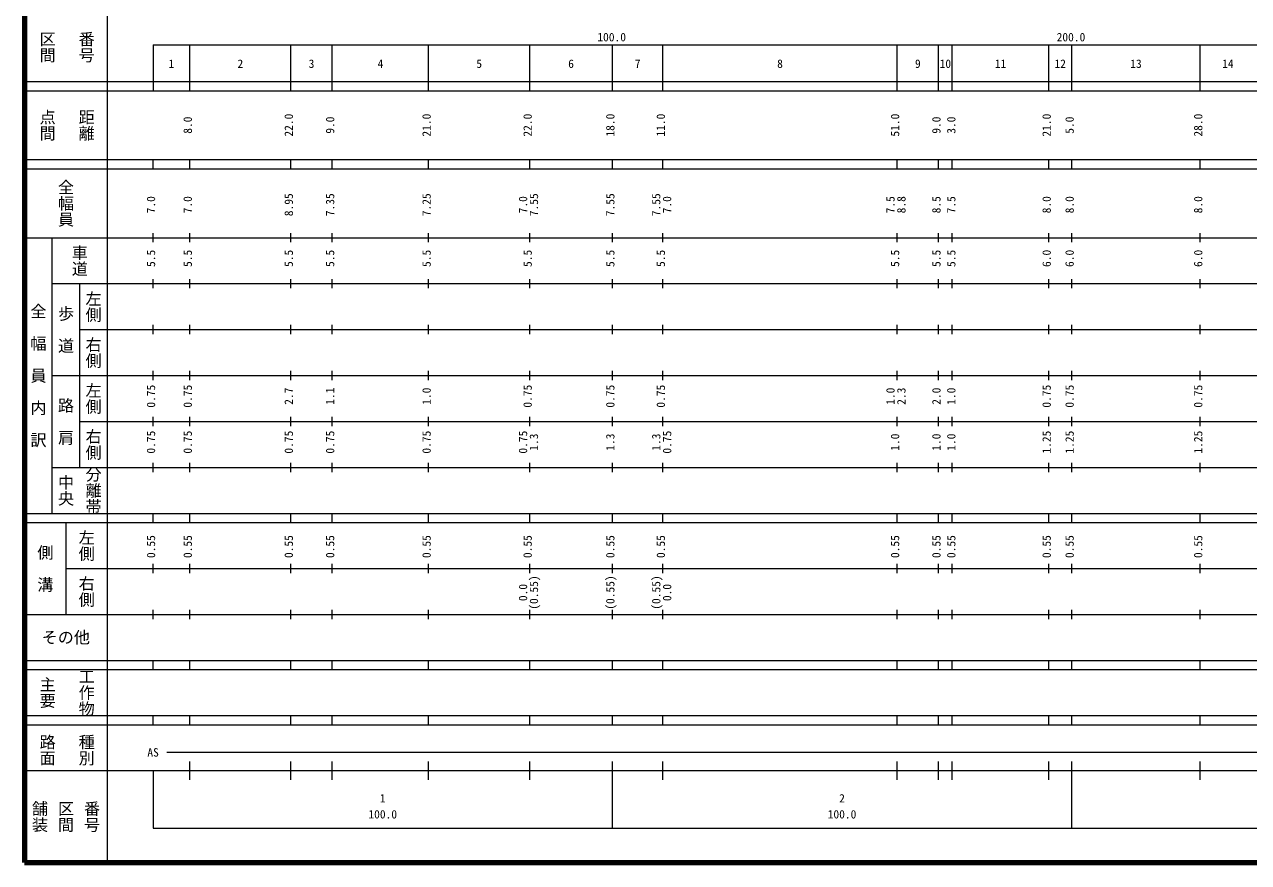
# Model space of a CAD drawing. Units: millimetres on the paper, enlarged 1000 times. Extents: x 40000 to 680000, y 20000 to 380000.
# Drawn here: x 40000 to 306501, y 20000 to 202409 of the extents above; entities that cross this region are included whole.
import ezdxf
from ezdxf.enums import TextEntityAlignment as Align

# ---------------------------------------------------------------- set-up
doc = ezdxf.new("R2010")
doc.units = ezdxf.units.MM
doc.header["$LTSCALE"] = 1000
doc.layers.add('M-TTL', color=2, linetype='Continuous', lineweight=140)
doc.layers.add('M-TTL-BAND', color=7, linetype='Continuous', lineweight=13)
doc.styles.add('@ＭＳ ゴシック', font='')
doc.styles.add('ＭＳ ゴシック', font='')
doc.styles.get('@ＭＳ ゴシック').set_extended_font_data('@MS Gothic')
doc.styles.get('ＭＳ ゴシック').set_extended_font_data('MS Gothic')

msp = doc.modelspace()

# ---------------------------------------------------------------- linework, layer by layer
at = {"layer": 'M-TTL'}
for p, q in [((40000, 380000), (40000, 20000)), ((40000, 20000), (680000, 20000))]:
    msp.add_line(p, q, dxfattribs=at)
at = {"layer": 'M-TTL-BAND'}
for p, q in [((58000, 370000), (58000, 20000)), ((68000, 198000), (579000, 198000)), ((68000, 198000), (68000, 188000)), ((76000, 188000), (76000, 198000)), ((98000, 188000), (98000, 198000)), ((107000, 188000), (107000, 198000)), ((128000, 188000), (128000, 198000)), ((150000, 188000), (150000, 198000)), ((168000, 188000), (168000, 198000)), ((179000, 188000), (179000, 198000)), ((230000, 188000), (230000, 198000)), ((239000, 188000), (239000, 198000)), ((242000, 188000), (242000, 198000)), ((263000, 188000), (263000, 198000)), ((268000, 188000), (268000, 198000)), ((296000, 188000), (296000, 198000)), ((40000, 190000), (579000, 190000)), ((40000, 188000), (579000, 188000)), ((40000, 173000), (579000, 173000)), ((40000, 171000), (579000, 171000)), ((68000, 171000), (68000, 173000)), ((76000, 171000), (76000, 173000)), ((98000, 171000), (98000, 173000)), ((107000, 171000), (107000, 173000)), ((128000, 171000), (128000, 173000)), ((150000, 171000), (150000, 173000)), ((168000, 171000), (168000, 173000)), ((179000, 171000), (179000, 173000)), ((230000, 171000), (230000, 173000)), ((239000, 171000), (239000, 173000)), ((242000, 171000), (242000, 173000)), ((263000, 171000), (263000, 173000)), ((268000, 171000), (268000, 173000)), ((296000, 171000), (296000, 173000)), ((40000, 156000), (579000, 156000)), ((46000, 96000), (46000, 156000)), ((68000, 155000), (68000, 157000)), ((76000, 155000), (76000, 157000)), ((98000, 155000), (98000, 157000)), ((107000, 155000), (107000, 157000)), ((128000, 155000), (128000, 157000)), ((150000, 155000), (150000, 157000)), ((168000, 155000), (168000, 157000)), ((179000, 155000), (179000, 157000)), ((230000, 155000), (230000, 157000)), ((239000, 155000), (239000, 157000)), ((242000, 155000), (242000, 157000)), ((263000, 155000), (263000, 157000)), ((268000, 155000), (268000, 157000)), ((296000, 155000), (296000, 157000)), ((68000, 145000), (68000, 147000)), ((76000, 145000), (76000, 147000)), ((98000, 145000), (98000, 147000)), ((107000, 145000), (107000, 147000)), ((128000, 145000), (128000, 147000)), ((150000, 145000), (150000, 147000)), ((168000, 145000), (168000, 147000)), ((179000, 145000), (179000, 147000)), ((230000, 145000), (230000, 147000)), ((239000, 145000), (239000, 147000)), ((242000, 145000), (242000, 147000)), ((263000, 145000), (263000, 147000)), ((268000, 145000), (268000, 147000)), ((296000, 145000), (296000, 147000)), ((46000, 146000), (579000, 146000)), ((52000, 146000), (52000, 106000)), ((52000, 136000), (579000, 136000)), ((68000, 135000), (68000, 137000)), ((76000, 135000), (76000, 137000)), ((98000, 135000), (98000, 137000)), ((107000, 135000), (107000, 137000)), ((128000, 135000), (128000, 137000)), ((150000, 135000), (150000, 137000)), ((168000, 135000), (168000, 137000)), ((179000, 135000), (179000, 137000)), ((230000, 135000), (230000, 137000)), ((239000, 135000), (239000, 137000)), ((242000, 135000), (242000, 137000)), ((263000, 135000), (263000, 137000)), ((268000, 135000), (268000, 137000)), ((296000, 135000), (296000, 137000)), ((46000, 126000), (579000, 126000)), ((68000, 125000), (68000, 127000)), ((76000, 125000), (76000, 127000)), ((98000, 125000), (98000, 127000)), ((107000, 125000), (107000, 127000)), ((128000, 125000), (128000, 127000)), ((150000, 125000), (150000, 127000)), ((168000, 125000), (168000, 127000)), ((179000, 125000), (179000, 127000)), ((230000, 125000), (230000, 127000)), ((239000, 125000), (239000, 127000)), ((242000, 125000), (242000, 127000)), ((263000, 125000), (263000, 127000)), ((268000, 125000), (268000, 127000)), ((296000, 125000), (296000, 127000)), ((52000, 116000), (579000, 116000)), ((68000, 115000), (68000, 117000)), ((76000, 115000), (76000, 117000)), ((98000, 115000), (98000, 117000)), ((107000, 115000), (107000, 117000)), ((128000, 115000), (128000, 117000)), ((150000, 115000), (150000, 117000)), ((168000, 115000), (168000, 117000)), ((179000, 115000), (179000, 117000)), ((230000, 115000), (230000, 117000)), ((239000, 115000), (239000, 117000)), ((242000, 115000), (242000, 117000)), ((263000, 115000), (263000, 117000)), ((268000, 115000), (268000, 117000)), ((296000, 115000), (296000, 117000)), ((68000, 105000), (68000, 107000)), ((76000, 105000), (76000, 107000)), ((98000, 105000), (98000, 107000)), ((107000, 105000), (107000, 107000)), ((128000, 105000), (128000, 107000)), ((150000, 105000), (150000, 107000)), ((168000, 105000), (168000, 107000)), ((179000, 105000), (179000, 107000)), ((230000, 105000), (230000, 107000)), ((239000, 105000), (239000, 107000)), ((242000, 105000), (242000, 107000)), ((263000, 105000), (263000, 107000)), ((268000, 105000), (268000, 107000)), ((296000, 105000), (296000, 107000)), ((46000, 106000), (579000, 106000)), ((40000, 96000), (579000, 96000)), ((68000, 94000), (68000, 96000)), ((76000, 94000), (76000, 96000)), ((98000, 94000), (98000, 96000)), ((107000, 94000), (107000, 96000)), ((128000, 94000), (128000, 96000)), ((150000, 94000), (150000, 96000)), ((168000, 94000), (168000, 96000)), ((179000, 94000), (179000, 96000)), ((230000, 94000), (230000, 96000)), ((239000, 94000), (239000, 96000)), ((242000, 94000), (242000, 96000)), ((263000, 94000), (263000, 96000)), ((268000, 94000), (268000, 96000)), ((296000, 94000), (296000, 96000)), ((40000, 94000), (579000, 94000)), ((49000, 94000), (49000, 74000)), ((49000, 84000), (579000, 84000)), ((68000, 83000), (68000, 85000)), ((76000, 83000), (76000, 85000)), ((98000, 83000), (98000, 85000)), ((107000, 83000), (107000, 85000)), ((128000, 83000), (128000, 85000)), ((150000, 83000), (150000, 85000)), ((168000, 83000), (168000, 85000)), ((179000, 83000), (179000, 85000)), ((230000, 83000), (230000, 85000)), ((239000, 83000), (239000, 85000)), ((242000, 83000), (242000, 85000)), ((263000, 83000), (263000, 85000)), ((268000, 83000), (268000, 85000)), ((296000, 83000), (296000, 85000)), ((68000, 73000), (68000, 75000)), ((76000, 73000), (76000, 75000)), ((98000, 73000), (98000, 75000)), ((107000, 73000), (107000, 75000)), ((128000, 73000), (128000, 75000)), ((150000, 73000), (150000, 75000)), ((168000, 73000), (168000, 75000)), ((179000, 73000), (179000, 75000)), ((230000, 73000), (230000, 75000)), ((239000, 73000), (239000, 75000)), ((242000, 73000), (242000, 75000)), ((263000, 73000), (263000, 75000)), ((268000, 73000), (268000, 75000)), ((296000, 73000), (296000, 75000)), ((40000, 74000), (579000, 74000)), ((40000, 64000), (579000, 64000)), ((68000, 62000), (68000, 64000)), ((76000, 62000), (76000, 64000)), ((98000, 62000), (98000, 64000)), ((107000, 62000), (107000, 64000)), ((128000, 62000), (128000, 64000)), ((150000, 62000), (150000, 64000)), ((168000, 62000), (168000, 64000)), ((179000, 62000), (179000, 64000)), ((230000, 62000), (230000, 64000)), ((239000, 62000), (239000, 64000)), ((242000, 62000), (242000, 64000)), ((263000, 62000), (263000, 64000)), ((268000, 62000), (268000, 64000)), ((296000, 62000), (296000, 64000)), ((40000, 62000), (579000, 62000)), ((40000, 52000), (579000, 52000)), ((68000, 50000), (68000, 52000)), ((76000, 50000), (76000, 52000)), ((98000, 50000), (98000, 52000)), ((107000, 50000), (107000, 52000)), ((128000, 50000), (128000, 52000)), ((150000, 50000), (150000, 52000)), ((168000, 50000), (168000, 52000)), ((179000, 50000), (179000, 52000)), ((230000, 50000), (230000, 52000)), ((239000, 50000), (239000, 52000)), ((242000, 50000), (242000, 52000)), ((263000, 50000), (263000, 52000)), ((268000, 50000), (268000, 52000)), ((296000, 50000), (296000, 52000)), ((40000, 50000), (579000, 50000)), ((71000, 44000), (512000, 44000)), ((40000, 40000), (579000, 40000)), ((68000, 40000), (68000, 27500)), ((76000, 38000), (76000, 42000)), ((98000, 38000), (98000, 42000)), ((107000, 38000), (107000, 42000)), ((128000, 38000), (128000, 42000)), ((150000, 38000), (150000, 42000)), ((168000, 27500), (168000, 42000)), ((179000, 38000), (179000, 42000)), ((230000, 38000), (230000, 42000)), ((239000, 38000), (239000, 42000)), ((242000, 38000), (242000, 42000)), ((263000, 38000), (263000, 42000)), ((268000, 27500), (268000, 42000)), ((296000, 38000), (296000, 42000)), ((68000, 27500), (579000, 27500))]:
    msp.add_line(p, q, dxfattribs=at)

# ---------------------------------------------------------------- texts
at = {"layer": 'M-TTL-BAND', "style": '@ＭＳ ゴシック'}
for s, p in [('区間', (45000, 197500)), ('番号', (53500, 197500)), ('点間', (45000, 180500)), ('距離', (53500, 180500)), ('全幅員', (49000, 163500)), ('車道', (52000, 151000)), ('左側', (55000, 141000)), ('全\u3000幅\u3000員\u3000内\u3000訳', (43000, 126000)), ('歩\u3000道', (49000, 136000)), ('右側', (55000, 131000)), ('左側', (55000, 121000)), ('路\u3000肩', (49000, 116000)), ('右側', (55000, 111000)), ('中央', (49000, 101000)), ('分離帯', (55000, 101000)), ('左側', (53500, 89000)), ('側\u3000溝', (44500, 84000)), ('右側', (53500, 79000)), ('工作物', (53500, 57000)), ('主要', (45000, 57000)), ('路面', (45000, 44500)), ('種別', (53500, 44500)), ('舗装', (43333, 30000)), ('区間', (49000, 30000)), ('番号', (54667, 30000))]:
    msp.add_text(s, height=2566, rotation=270, dxfattribs=at).set_placement(p, align=Align.MIDDLE_CENTER)
at = {"layer": 'M-TTL-BAND', "style": 'ＭＳ ゴシック'}
for s, p in [('100.0', (167844, 198195)), ('200.0', (267844, 198195)), ('1', (72000, 192405)), ('2', (87000, 192405)), ('3', (102500, 192405)), ('4', (117500, 192405)), ('5', (139000, 192405)), ('6', (159000, 192405)), ('7', (173500, 192405)), ('8', (204500, 192405)), ('9', (234500, 192405)), ('10', (240500, 192405)), ('11', (252500, 192405)), ('12', (265500, 192405)), ('13', (282000, 192405)), ('14', (302000, 192405)), ('AS', (68000, 42500)), ('1', (118000, 32523)), ('2', (218000, 32523)), ('100.0', (118000, 29033)), ('100.0', (218000, 29033))]:
    msp.add_text(s, height=1833, dxfattribs=at).set_placement(p, align=Align.BOTTOM_CENTER)
for s, p in [('8.0', (77000, 180500)), ('22.0', (99000, 180500)), ('9.0', (108000, 180500)), ('21.0', (129000, 180500)), ('22.0', (151000, 180500)), ('18.0', (169000, 180500)), ('11.0', (180000, 180500)), ('51.0', (231000, 180500)), ('9.0', (240000, 180500)), ('3.0', (243241, 180500)), ('21.0', (264000, 180500)), ('5.0', (269000, 180500)), ('28.0', (297000, 180500)), ('8.95', (99000, 163174)), ('7.35', (108000, 163174)), ('7.25', (129000, 163174)), ('7.55', (152370, 163174)), ('7.55', (169000, 163174)), ('7.55', (179000, 163174)), ('7.0', (69000, 163174)), ('7.0', (77000, 163174)), ('7.0', (150000, 163174)), ('7.0', (181370, 163174)), ('7.5', (230000, 163174)), ('8.8', (232370, 163174)), ('8.5', (240000, 163174)), ('7.5', (243241, 163174)), ('8.0', (264000, 163174)), ('8.0', (269000, 163174)), ('8.0', (297000, 163174)), ('5.5', (69000, 151500)), ('5.5', (77000, 151500)), ('5.5', (99000, 151500)), ('5.5', (108000, 151500)), ('5.5', (129000, 151500)), ('5.5', (151000, 151500)), ('5.5', (169000, 151500)), ('5.5', (180000, 151500)), ('5.5', (231000, 151500)), ('5.5', (240000, 151500)), ('5.5', (243241, 151500)), ('6.0', (264000, 151500)), ('6.0', (269000, 151500)), ('6.0', (297000, 151500)), ('0.75', (69000, 121500)), ('0.75', (77000, 121500)), ('2.7', (99000, 121500)), ('1.1', (108000, 121500)), ('1.0', (129000, 121500)), ('0.75', (151000, 121500)), ('0.75', (169000, 121500)), ('0.75', (180000, 121500)), ('1.0', (230000, 121500)), ('2.3', (232370, 121500)), ('2.0', (240000, 121500)), ('1.0', (243241, 121500)), ('0.75', (264000, 121500)), ('0.75', (269000, 121500)), ('0.75', (297000, 121500)), ('0.75', (69000, 111500)), ('0.75', (77000, 111500)), ('0.75', (99000, 111500)), ('0.75', (108000, 111500)), ('0.75', (129000, 111500)), ('0.75', (150000, 111500)), ('1.3', (152370, 111500)), ('1.3', (169000, 111500)), ('1.3', (179000, 111500)), ('0.75', (181370, 111500)), ('1.0', (231000, 111500)), ('1.0', (240000, 111500)), ('1.0', (243241, 111500)), ('1.25', (264000, 111500)), ('1.25', (269000, 111500)), ('1.25', (297000, 111500)), ('0.55', (69000, 88764)), ('0.55', (77000, 88764)), ('0.55', (99000, 88764)), ('0.55', (108000, 88764)), ('0.55', (129000, 88764)), ('0.55', (151000, 88764)), ('0.55', (169000, 88764)), ('0.55', (180000, 88764)), ('0.55', (231000, 88764)), ('0.55', (240000, 88764)), ('0.55', (243241, 88764)), ('0.55', (264000, 88764)), ('0.55', (269000, 88764)), ('0.55', (297000, 88764)), ('0.0', (150000, 78764)), ('(0.55)', (152370, 78764)), ('(0.55)', (169000, 78764)), ('(0.55)', (179000, 78764)), ('0.0', (181370, 78764))]:
    msp.add_text(s, height=1833, rotation=90, dxfattribs=at).set_placement(p, align=Align.BOTTOM_CENTER)
msp.add_text('その他', height=2566, dxfattribs=at).set_placement((49000, 69000), align=Align.MIDDLE_CENTER)

doc.saveas('drawing.dxf')
